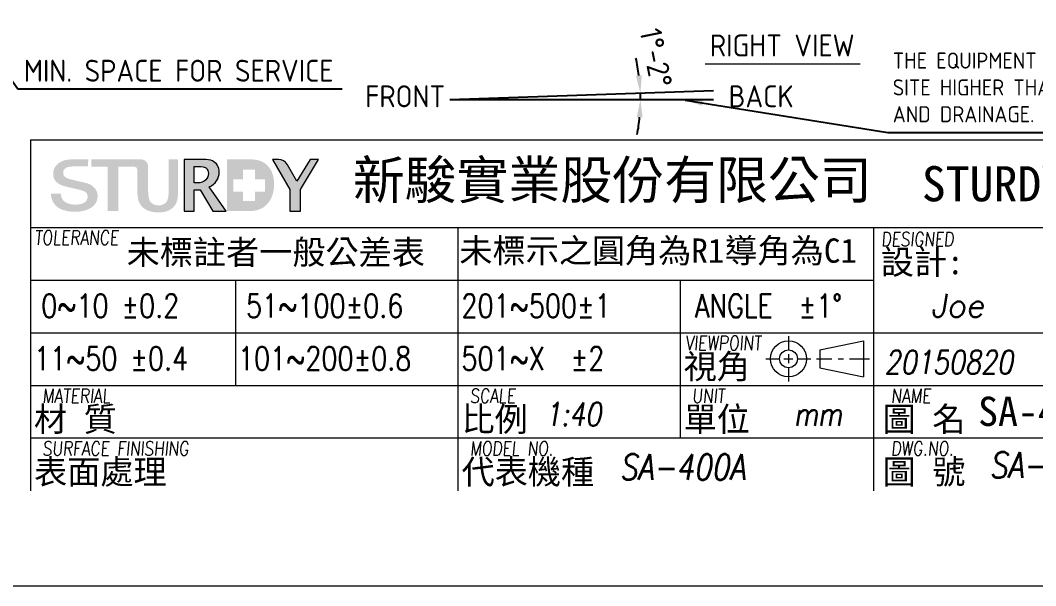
# Model space of a CAD drawing. Header units: millimetres. Extents: x 0 to 11720, y 0 to 8240.
# Drawn here: x 6201 to 9671, y 0 to 1932 of the extents above; entities that cross this region are included whole.
import ezdxf

# ---------------------------------------------------------------- set-up
doc = ezdxf.new("R2010")
doc.units = ezdxf.units.MM
doc.layers.get('0').update_dxf_attribs({"lineweight": 25})
for name, color, linetype, lineweight in [('D', 3, 'Continuous', 13), ('F', 7, 'Continuous', 15), ('T', 4, 'Continuous', 15)]:
    doc.layers.add(name, color=color, linetype=linetype, lineweight=lineweight)
doc.styles.get("Standard").update_dxf_attribs({"font": 'KAIU.TTF'})
doc.styles.add('STU25', font='isocp2.shx')
doc.styles.add('Text', font='romans.shx', dxfattribs={"width": 0.8, "oblique": 10})
doc.dimstyles.new('STU25', dxfattribs={"dimscale": 30, "dimtxt": 2.5, "dimasz": 2, "dimexe": 0.6, "dimexo": 1, "dimgap": 1, "dimtad": 1, "dimdsep": 46, "dimtxsty": 'STU25', "dimcen": 2, "dimazin": 2, "dimtfac": 1, "dimtmove": 0, "dimatfit": 3, "dimfxl": 0, "dimtolj": 1, "dimtzin": 0, "dimarcsym": 0})
doc.dimstyles.new('STU25$7', dxfattribs={"dimscale": 30, "dimtxt": 2.5, "dimasz": 2, "dimexe": 1.25, "dimexo": 0.625, "dimgap": 1, "dimtad": 0, "dimdec": 4, "dimdsep": 46, "dimtxsty": 'STU25', "dimcen": 2.5, "dimazin": 2, "dimtfac": 1, "dimtdec": 4, "dimtmove": 0, "dimatfit": 3, "dimfxl": 0, "dimtolj": 1, "dimtzin": 0, "dimarcsym": 0})

# ---------------------------------------------------------------- blocks, each defined once
blk = doc.blocks.new('*D1')
at = {"layer": 'D', "color": 0, "linetype": 'Continuous', "lineweight": -2}
for start, end in [(7.2832, 12.5665), (0, 2), (349.4335, 354.7168)]:
    blk.add_arc((7669.6, 1661), 650.9, start, end, dxfattribs=at)
at = {"layer": 'D', "color": 0, "linetype": 'Continuous'}
for points in [[(8325.2, 1744.3), (8305.3, 1742.7), (8320.1, 1683.7)], [(8307.7, 1601.5), (8327.7, 1600.6), (8320.5, 1661)]]:
    blk.add_solid(points, dxfattribs=at)
at = {"layer": 'Defpoints', "color": 0, "linetype": 'Continuous'}
for p in [(8320.4, 1668.6), (8570, 1692.5), (7669.6, 1661), (7669.6, 1661), (8570.6, 1661)]:
    blk.add_point(p, dxfattribs=at)
at = {"layer": 'D', "color": 0, "linetype": 'Continuous', "insert": (8373.7, 1803.6), "char_height": 75, "attachment_point": 5, "rotation": 281.4451, "style": 'STU25'}
blk.add_mtext('\\A1;1%%D-2%%D', dxfattribs=at)
blk = doc.blocks.new('新駿LOGO')
at = {"layer": 'F'}
h = blk.add_hatch(color=256, dxfattribs=at)
edge = h.paths.add_edge_path()
edge.add_spline(control_points=[(-529.051, -442.142), (-529.051, -442.306), (-529.019, -442.447), (-528.955, -442.564), (-528.891, -442.681), (-528.802, -442.776), (-528.688, -442.851), (-528.574, -442.925), (-528.443, -442.98), (-528.294, -443.014), (-528.146, -443.048), (-527.986, -443.065), (-527.812, -443.065), (-527.625, -443.065), (-527.465, -443.046), (-527.333, -443.008), (-527.2, -442.969), (-527.093, -442.92), (-527.011, -442.86), (-526.929, -442.799), (-526.87, -442.73), (-526.833, -442.652), (-526.797, -442.573), (-526.778, -442.494), (-526.778, -442.413), (-526.778, -442.248), (-526.821, -442.126), (-526.905, -442.048), (-526.99, -441.97), (-527.082, -441.914), (-527.182, -441.882), (-527.356, -441.826), (-527.558, -441.773), (-527.788, -441.722), (-528.018, -441.672), (-528.302, -441.606), (-528.64, -441.526), (-528.85, -441.478), (-529.024, -441.415), (-529.164, -441.336), (-529.303, -441.257), (-529.413, -441.17), (-529.495, -441.074), (-529.578, -440.977), (-529.636, -440.874), (-529.67, -440.766), (-529.704, -440.657), (-529.721, -440.546), (-529.721, -440.434), (-529.721, -440.216), (-529.67, -440.028), (-529.567, -439.869), (-529.464, -439.71), (-529.329, -439.579), (-529.16, -439.474), (-528.991, -439.37), (-528.855, -439.306), (-528.64, -439.256), (-528.426, -439.205), (-528.133, -439.204), (-527.915, -439.204), (-527.659, -439.204), (-526.729, -439.204), (-526.729, -439.204), (-526.729, -439.204), (-526.732, -439.805), (-526.732, -439.805), (-526.732, -439.805), (-528.141, -439.796), (-528.282, -439.825), (-528.386, -439.847), (-528.478, -439.858), (-528.565, -439.9), (-528.651, -439.942), (-528.723, -439.999), (-528.78, -440.072), (-528.837, -440.144), (-528.866, -440.235), (-528.866, -440.343), (-528.866, -440.496), (-528.812, -440.616), (-528.705, -440.702), (-528.598, -440.789), (-528.458, -440.854), (-528.284, -440.898), (-528.266, -440.902), (-528.194, -440.919), (-528.069, -440.95), (-527.943, -440.98), (-527.803, -441.013), (-527.648, -441.049), (-527.493, -441.086), (-527.341, -441.121), (-527.193, -441.155), (-527.044, -441.189), (-526.938, -441.214), (-526.874, -441.231), (-526.715, -441.275), (-526.576, -441.335), (-526.457, -441.411), (-526.338, -441.488), (-526.239, -441.575), (-526.159, -441.674), (-526.079, -441.773), (-526.02, -441.878), (-525.981, -441.991), (-525.943, -442.103), (-525.923, -442.216), (-525.923, -442.329), (-525.923, -442.57), (-525.979, -442.776), (-526.091, -442.947), (-526.203, -443.118), (-526.349, -443.258), (-526.532, -443.366), (-526.715, -443.476), (-526.922, -443.555), (-527.155, -443.605), (-527.388, -443.655), (-527.625, -443.681), (-527.867, -443.681), (-528.145, -443.681), (-528.408, -443.65), (-528.653, -443.59), (-528.9, -443.53), (-529.115, -443.437), (-529.297, -443.313), (-529.48, -443.188), (-529.626, -443.028), (-529.735, -442.833), (-529.845, -442.637), (-529.902, -442.407), (-529.906, -442.142), (-529.906, -442.142), (-529.051, -442.142), (-529.051, -442.142)], knot_values=[0, 0, 0, 0, 1, 1, 1, 2, 2, 2, 3, 3, 3, 4, 4, 4, 5, 5, 5, 6, 6, 6, 7, 7, 7, 8, 8, 8, 9, 9, 9, 10, 10, 10, 11, 11, 11, 12, 12, 12, 13, 13, 13, 14, 14, 14, 15, 15, 15, 16, 16, 16, 17, 17, 17, 18, 18, 18, 19, 19, 19, 20, 20, 20, 21, 21, 21, 22, 22, 22, 23, 23, 23, 24, 24, 24, 25, 25, 25, 26, 26, 26, 27, 27, 27, 28, 28, 28, 29, 29, 29, 30, 30, 30, 31, 31, 31, 32, 32, 32, 33, 33, 33, 34, 34, 34, 35, 35, 35, 36, 36, 36, 37, 37, 37, 38, 38, 38, 39, 39, 39, 40, 40, 40, 41, 41, 41, 42, 42, 42, 43, 43, 43, 44, 44, 44, 45, 45, 45, 45], degree=3, periodic=0)
edge = h.paths.add_edge_path()
edge.add_spline(control_points=[(-522.525, -440.141), (-522.54, -440.04), (-522.569, -439.94), (-522.628, -439.896), (-522.768, -439.792), (-522.902, -439.814), (-522.902, -439.814), (-522.902, -439.814), (-523.024, -439.814), (-523.024, -439.814), (-523.024, -439.814), (-524.139, -439.814), (-524.139, -439.814), (-524.139, -439.814), (-524.139, -443.624), (-524.139, -443.624), (-524.139, -443.624), (-525.057, -443.624), (-525.057, -443.624), (-525.057, -443.624), (-525.057, -439.814), (-525.057, -439.814), (-525.057, -439.814), (-526.468, -439.814), (-526.468, -439.814), (-526.468, -439.814), (-526.468, -439.204), (-526.468, -439.204), (-526.468, -439.204), (-522.387, -439.204), (-522.387, -439.204)], knot_values=[5.578051, 5.578051, 5.578051, 5.578051, 6, 6, 6, 7, 7, 7, 8, 8, 8, 9, 9, 9, 10, 10, 10, 11, 11, 11, 12, 12, 12, 13, 13, 13, 14, 14, 14, 15, 15, 15, 15], degree=3, periodic=0)
edge.add_spline(control_points=[(-522.396, -439.204), (-522.311, -439.204), (-522.216, -439.204), (-522.216, -439.204), (-522.216, -439.204), (-521.96, -439.187), (-521.763, -439.406), (-521.582, -439.606), (-521.607, -439.851), (-521.607, -439.851), (-521.607, -439.851), (-521.607, -441.917), (-521.607, -441.917), (-521.607, -442.407), (-521.523, -442.732), (-521.357, -442.891), (-521.191, -443.051), (-520.975, -443.131), (-520.71, -443.131), (-520.449, -443.131), (-520.242, -443.052), (-520.087, -442.894), (-519.933, -442.736), (-519.855, -442.433), (-519.855, -441.982), (-519.855, -441.982), (-519.855, -439.204), (-519.855, -439.204), (-519.855, -439.204), (-519.054, -439.204), (-519.054, -439.204), (-519.054, -439.204), (-519.054, -441.919), (-519.054, -441.919), (-519.054, -442.431), (-519.119, -442.798), (-519.247, -443.02), (-519.375, -443.242), (-519.561, -443.417), (-519.804, -443.544), (-520.047, -443.671), (-520.354, -443.735), (-520.727, -443.735), (-521.094, -443.735), (-521.408, -443.676), (-521.671, -443.558), (-521.933, -443.439), (-522.142, -443.263), (-522.295, -443.029), (-522.448, -442.795), (-522.525, -442.422), (-522.525, -441.91), (-522.525, -441.91), (-522.525, -440.923), (-522.525, -440.141)], knot_values=[0.44538, 0.44538, 0.44538, 0.44538, 1, 1, 1, 2, 2, 2, 3, 3, 3, 4, 4, 4, 5, 5, 5, 6, 6, 6, 7, 7, 7, 8, 8, 8, 9, 9, 9, 10, 10, 10, 11, 11, 11, 12, 12, 12, 13, 13, 13, 14, 14, 14, 15, 15, 15, 16, 16, 16, 17, 17, 17, 17.603917, 17.603917, 17.603917, 17.603917], degree=3, periodic=0)
h = blk.add_hatch(color=256, dxfattribs=at)
edge = h.paths.add_edge_path()
edge.add_spline(control_points=[(-522.216, -439.204), (-522.216, -439.204), (-526.468, -439.204), (-526.468, -439.204)], knot_values=[14, 14, 14, 14, 15, 15, 15, 15], degree=3, periodic=0)
edge.add_spline(control_points=[(-526.468, -439.204), (-526.468, -439.204), (-526.468, -439.814), (-526.468, -439.814)], knot_values=[13, 13, 13, 13, 14, 14, 14, 14], degree=3, periodic=0)
edge.add_spline(control_points=[(-526.468, -439.814), (-526.468, -439.814), (-525.057, -439.814), (-525.057, -439.814)], knot_values=[12, 12, 12, 12, 13, 13, 13, 13], degree=3, periodic=0)
edge.add_spline(control_points=[(-525.057, -439.814), (-525.057, -439.814), (-525.057, -443.624), (-525.057, -443.624)], knot_values=[11, 11, 11, 11, 12, 12, 12, 12], degree=3, periodic=0)
edge.add_spline(control_points=[(-525.057, -443.624), (-525.057, -443.624), (-524.139, -443.624), (-524.139, -443.624)], knot_values=[10, 10, 10, 10, 11, 11, 11, 11], degree=3, periodic=0)
edge.add_spline(control_points=[(-524.139, -443.624), (-524.139, -443.624), (-524.139, -439.814), (-524.139, -439.814)], knot_values=[9, 9, 9, 9, 10, 10, 10, 10], degree=3, periodic=0)
edge.add_spline(control_points=[(-524.139, -439.814), (-524.139, -439.814), (-523.024, -439.814), (-523.024, -439.814)], knot_values=[8, 8, 8, 8, 9, 9, 9, 9], degree=3, periodic=0)
edge.add_spline(control_points=[(-523.024, -439.814), (-523.024, -439.814), (-522.902, -439.814), (-522.902, -439.814)], knot_values=[7, 7, 7, 7, 8, 8, 8, 8], degree=3, periodic=0)
edge.add_spline(control_points=[(-522.902, -439.814), (-522.902, -439.814), (-522.768, -439.792), (-522.628, -439.896)], knot_values=[6, 6, 6, 6, 7, 7, 7, 7], degree=3, periodic=0)
edge.add_spline(control_points=[(-522.628, -439.896), (-522.569, -439.94), (-522.54, -440.04), (-522.525, -440.141)], knot_values=[5.578051, 5.578051, 5.578051, 5.578051, 6, 6, 6, 6], degree=3, periodic=0)
edge.add_spline(control_points=[(-522.525, -440.141), (-522.525, -440.923), (-522.525, -441.91), (-522.525, -441.91)], knot_values=[17, 17, 17, 17, 17.603917, 17.603917, 17.603917, 17.603917], degree=3, periodic=0)
edge.add_spline(control_points=[(-522.525, -441.91), (-522.525, -442.422), (-522.448, -442.795), (-522.295, -443.029)], knot_values=[16, 16, 16, 16, 17, 17, 17, 17], degree=3, periodic=0)
edge.add_spline(control_points=[(-522.295, -443.029), (-522.142, -443.263), (-521.933, -443.439), (-521.671, -443.558)], knot_values=[15, 15, 15, 15, 16, 16, 16, 16], degree=3, periodic=0)
edge.add_spline(control_points=[(-521.671, -443.558), (-521.408, -443.676), (-521.094, -443.735), (-520.727, -443.735)], knot_values=[14, 14, 14, 14, 15, 15, 15, 15], degree=3, periodic=0)
edge.add_spline(control_points=[(-520.727, -443.735), (-520.354, -443.735), (-520.047, -443.671), (-519.804, -443.544)], knot_values=[13, 13, 13, 13, 14, 14, 14, 14], degree=3, periodic=0)
edge.add_spline(control_points=[(-519.804, -443.544), (-519.561, -443.417), (-519.375, -443.242), (-519.247, -443.02)], knot_values=[12, 12, 12, 12, 13, 13, 13, 13], degree=3, periodic=0)
edge.add_spline(control_points=[(-519.247, -443.02), (-519.119, -442.798), (-519.054, -442.431), (-519.054, -441.919)], knot_values=[11, 11, 11, 11, 12, 12, 12, 12], degree=3, periodic=0)
edge.add_spline(control_points=[(-519.054, -441.919), (-519.054, -441.919), (-519.054, -439.204), (-519.054, -439.204)], knot_values=[10, 10, 10, 10, 11, 11, 11, 11], degree=3, periodic=0)
edge.add_spline(control_points=[(-519.054, -439.204), (-519.054, -439.204), (-519.855, -439.204), (-519.855, -439.204)], knot_values=[9, 9, 9, 9, 10, 10, 10, 10], degree=3, periodic=0)
edge.add_spline(control_points=[(-519.855, -439.204), (-519.855, -439.204), (-519.855, -441.982), (-519.855, -441.982)], knot_values=[8, 8, 8, 8, 9, 9, 9, 9], degree=3, periodic=0)
edge.add_spline(control_points=[(-519.855, -441.982), (-519.855, -442.433), (-519.933, -442.736), (-520.087, -442.894)], knot_values=[7, 7, 7, 7, 8, 8, 8, 8], degree=3, periodic=0)
edge.add_spline(control_points=[(-520.087, -442.894), (-520.242, -443.052), (-520.449, -443.131), (-520.71, -443.131)], knot_values=[6, 6, 6, 6, 7, 7, 7, 7], degree=3, periodic=0)
edge.add_spline(control_points=[(-520.71, -443.131), (-520.975, -443.131), (-521.191, -443.051), (-521.357, -442.891)], knot_values=[5, 5, 5, 5, 6, 6, 6, 6], degree=3, periodic=0)
edge.add_spline(control_points=[(-521.357, -442.891), (-521.523, -442.732), (-521.607, -442.407), (-521.607, -441.917)], knot_values=[4, 4, 4, 4, 5, 5, 5, 5], degree=3, periodic=0)
edge.add_spline(control_points=[(-521.607, -441.917), (-521.607, -441.917), (-521.607, -439.851), (-521.607, -439.851)], knot_values=[3, 3, 3, 3, 4, 4, 4, 4], degree=3, periodic=0)
edge.add_spline(control_points=[(-521.607, -439.851), (-521.607, -439.851), (-521.582, -439.606), (-521.763, -439.406)], knot_values=[2, 2, 2, 2, 3, 3, 3, 3], degree=3, periodic=0)
edge.add_spline(control_points=[(-521.763, -439.406), (-521.96, -439.187), (-522.216, -439.204), (-522.216, -439.204)], knot_values=[1, 1, 1, 1, 2, 2, 2, 2], degree=3, periodic=0)
h = blk.add_hatch(color=256, dxfattribs=at)
edge = h.paths.add_edge_path()
edge.add_spline(control_points=[(-518.536, -443.624), (-518.536, -443.624), (-518.536, -439.204), (-518.536, -439.204), (-518.536, -439.204), (-516.884, -439.204), (-516.884, -439.204), (-516.545, -439.204), (-516.288, -439.246), (-516.111, -439.33), (-515.934, -439.415), (-515.794, -439.544), (-515.692, -439.716), (-515.59, -439.888), (-515.538, -440.082), (-515.538, -440.299), (-515.538, -440.557), (-515.613, -440.802), (-515.762, -441.032), (-515.912, -441.261), (-516.122, -441.437), (-516.394, -441.558), (-516.394, -441.558), (-514.952, -443.624), (-514.952, -443.624), (-514.952, -443.624), (-516.071, -443.624), (-516.071, -443.624), (-516.071, -443.624), (-517.172, -441.815), (-517.172, -441.815), (-517.172, -441.815), (-517.672, -441.815), (-517.672, -441.815), (-517.672, -441.815), (-517.672, -443.624), (-517.672, -443.624), (-517.672, -443.624), (-518.536, -443.624), (-518.536, -443.624)], knot_values=[0, 0, 0, 0, 1, 1, 1, 2, 2, 2, 3, 3, 3, 4, 4, 4, 5, 5, 5, 6, 6, 6, 7, 7, 7, 8, 8, 8, 9, 9, 9, 10, 10, 10, 11, 11, 11, 12, 12, 12, 13, 13, 13, 13], degree=3, periodic=0)
edge = h.paths.add_edge_path(flags=16)
edge.add_spline(control_points=[(-517.672, -441.21), (-517.672, -441.21), (-517.462, -441.21), (-517.462, -441.21), (-517.084, -441.21), (-516.822, -441.127), (-516.676, -440.962), (-516.53, -440.796), (-516.456, -440.609), (-516.456, -440.4), (-516.456, -440.219), (-516.515, -440.075), (-516.633, -439.968), (-516.751, -439.862), (-516.991, -439.809), (-517.351, -439.809), (-517.351, -439.809), (-517.672, -439.809), (-517.672, -439.809), (-517.672, -439.809), (-517.672, -441.21), (-517.672, -441.21)], knot_values=[0, 0, 0, 0, 1, 1, 1, 2, 2, 2, 3, 3, 3, 4, 4, 4, 5, 5, 5, 6, 6, 6, 7, 7, 7, 7], degree=3, periodic=0)
h = blk.add_hatch(color=256, dxfattribs=at)
edge = h.paths.add_edge_path()
edge.add_spline(control_points=[(-514.869, -439.204), (-514.869, -439.204), (-514.869, -443.624), (-514.869, -443.624)], knot_values=[0, 0, 0, 0, 1, 1, 1, 1], degree=3, periodic=0)
edge.add_spline(control_points=[(-514.869, -443.624), (-514.869, -443.624), (-513.047, -443.624), (-513.047, -443.624)], knot_values=[8, 8, 8, 8, 9, 9, 9, 9], degree=3, periodic=0)
edge.add_spline(control_points=[(-513.047, -443.624), (-512.514, -443.624), (-512.094, -443.524), (-511.788, -443.322)], knot_values=[7, 7, 7, 7, 8, 8, 8, 8], degree=3, periodic=0)
edge.add_spline(control_points=[(-511.788, -443.322), (-511.48, -443.121), (-511.247, -442.847), (-511.087, -442.501)], knot_values=[6, 6, 6, 6, 7, 7, 7, 7], degree=3, periodic=0)
edge.add_spline(control_points=[(-511.087, -442.501), (-510.927, -442.155), (-510.846, -441.761), (-510.846, -441.321)], knot_values=[5, 5, 5, 5, 6, 6, 6, 6], degree=3, periodic=0)
edge.add_spline(control_points=[(-510.846, -441.321), (-510.846, -440.871), (-510.931, -440.488), (-511.099, -440.17)], knot_values=[4, 4, 4, 4, 5, 5, 5, 5], degree=3, periodic=0)
edge.add_spline(control_points=[(-511.099, -440.17), (-511.267, -439.852), (-511.493, -439.612), (-511.777, -439.448)], knot_values=[3, 3, 3, 3, 4, 4, 4, 4], degree=3, periodic=0)
edge.add_spline(control_points=[(-511.777, -439.448), (-512.061, -439.285), (-512.457, -439.204), (-512.967, -439.204)], knot_values=[2, 2, 2, 2, 3, 3, 3, 3], degree=3, periodic=0)
edge.add_spline(control_points=[(-512.967, -439.204), (-512.967, -439.204), (-514.869, -439.204), (-514.869, -439.204)], knot_values=[1, 1, 1, 1, 2, 2, 2, 2], degree=3, periodic=0)
h.paths.add_polyline_path([(-514.335, -441.95), (-513.511, -441.95), (-513.511, -442.773), (-512.482, -442.773), (-512.482, -441.95), (-511.637, -441.95), (-511.637, -440.92), (-512.482, -440.92), (-512.482, -440.074), (-513.511, -440.074), (-513.511, -440.92), (-514.335, -440.92)], flags=16)
h = blk.add_hatch(color=256, dxfattribs=at)
edge = h.paths.add_edge_path()
edge.add_spline(control_points=[(-509.511, -443.624), (-509.511, -443.624), (-509.511, -441.772), (-509.511, -441.772), (-509.511, -441.772), (-510.996, -439.204), (-510.996, -439.204), (-510.996, -439.204), (-510.644, -439.204), (-510.644, -439.204), (-510.644, -439.204), (-510.299, -439.189), (-510.044, -439.321), (-509.79, -439.454), (-509.707, -439.678), (-509.707, -439.678), (-509.707, -439.678), (-508.902, -441.069), (-508.902, -441.069), (-508.902, -441.069), (-507.778, -439.204), (-507.778, -439.204), (-507.778, -439.204), (-507.048, -439.204), (-507.048, -439.204), (-507.048, -439.204), (-508.592, -441.767), (-508.592, -441.767), (-508.592, -441.767), (-508.592, -443.624), (-508.592, -443.624), (-508.592, -443.624), (-509.511, -443.624), (-509.511, -443.624)], knot_values=[0, 0, 0, 0, 1, 1, 1, 2, 2, 2, 3, 3, 3, 4, 4, 4, 5, 5, 5, 6, 6, 6, 7, 7, 7, 8, 8, 8, 9, 9, 9, 10, 10, 10, 11, 11, 11, 11], degree=3, periodic=0)
at = {"layer": 'F', "lineweight": 0}
for points, knots in [([(-518.536, -443.624), (-518.536, -443.624), (-518.536, -439.204), (-518.536, -439.204), (-518.536, -439.204), (-516.884, -439.204), (-516.884, -439.204), (-516.545, -439.204), (-516.288, -439.246), (-516.111, -439.33), (-515.934, -439.415), (-515.794, -439.544), (-515.692, -439.716), (-515.59, -439.888), (-515.538, -440.082), (-515.538, -440.299), (-515.538, -440.557), (-515.613, -440.802), (-515.762, -441.032), (-515.912, -441.261), (-516.122, -441.437), (-516.394, -441.558), (-516.394, -441.558), (-514.952, -443.624), (-514.952, -443.624), (-514.952, -443.624), (-516.071, -443.624), (-516.071, -443.624), (-516.071, -443.624), (-517.172, -441.815), (-517.172, -441.815), (-517.172, -441.815), (-517.672, -441.815), (-517.672, -441.815), (-517.672, -441.815), (-517.672, -443.624), (-517.672, -443.624), (-517.672, -443.624), (-518.536, -443.624), (-518.536, -443.624)], [0, 0, 0, 0, 1, 1, 1, 2, 2, 2, 3, 3, 3, 4, 4, 4, 5, 5, 5, 6, 6, 6, 7, 7, 7, 8, 8, 8, 9, 9, 9, 10, 10, 10, 11, 11, 11, 12, 12, 12, 13, 13, 13, 13]), ([(-509.511, -443.624), (-509.511, -443.624), (-509.511, -441.772), (-509.511, -441.772), (-509.511, -441.772), (-510.996, -439.204), (-510.996, -439.204), (-510.996, -439.204), (-510.644, -439.204), (-510.644, -439.204), (-510.644, -439.204), (-510.299, -439.189), (-510.044, -439.321), (-509.79, -439.454), (-509.707, -439.678), (-509.707, -439.678), (-509.707, -439.678), (-508.902, -441.069), (-508.902, -441.069), (-508.902, -441.069), (-507.778, -439.204), (-507.778, -439.204), (-507.778, -439.204), (-507.048, -439.204), (-507.048, -439.204), (-507.048, -439.204), (-508.592, -441.767), (-508.592, -441.767), (-508.592, -441.767), (-508.592, -443.624), (-508.592, -443.624), (-508.592, -443.624), (-509.511, -443.624), (-509.511, -443.624)], [0, 0, 0, 0, 1, 1, 1, 2, 2, 2, 3, 3, 3, 4, 4, 4, 5, 5, 5, 6, 6, 6, 7, 7, 7, 8, 8, 8, 9, 9, 9, 10, 10, 10, 11, 11, 11, 11]), ([(-517.672, -441.21), (-517.672, -441.21), (-517.462, -441.21), (-517.462, -441.21), (-517.084, -441.21), (-516.822, -441.127), (-516.676, -440.962), (-516.53, -440.796), (-516.456, -440.609), (-516.456, -440.4), (-516.456, -440.219), (-516.515, -440.075), (-516.633, -439.968), (-516.751, -439.862), (-516.991, -439.809), (-517.351, -439.809), (-517.351, -439.809), (-517.672, -439.809), (-517.672, -439.809), (-517.672, -439.809), (-517.672, -441.21), (-517.672, -441.21)], [0, 0, 0, 0, 1, 1, 1, 2, 2, 2, 3, 3, 3, 4, 4, 4, 5, 5, 5, 6, 6, 6, 7, 7, 7, 7])]:
    blk.add_open_spline(points, degree=3, knots=knots, dxfattribs=at)
at = {"attachment_point": 1, "style": 'STU25'}
for s, insert, char_height in [('{\\f標楷體|b0|i0|c136|p65;新駿實業股份有限公司}', (-504.123, -439.334), 3.25), ('{\\f標楷體|b0|i0|c136|p65;STURDY\\H0.9667x; \\H1.034x;INDUSTRIAL CO.,LTD.}', (-455.51, -439.784), 3)]:
    blk.add_mtext(s, dxfattribs=dict(at, insert=insert, char_height=char_height))

msp = doc.modelspace()

# ---------------------------------------------------------------- linework, layer by layer
at = {"linetype": 'Continuous'}
for q in [(8570.003, 1692.455), (8570.552, 1661.01)]:
    msp.add_line((7669.552, 1661.01), q, dxfattribs=at)
at = {"layer": 'D'}
msp.add_line((8541.164, 1783.167), (9070.76, 1783.167), dxfattribs=at)
at = {"layer": 'F', "color": 7}
for p, q in [((6236.426, 1523.574), (11476.426, 1523.574)), ((6236.426, 1223.574), (11476.426, 1223.574)), ((7696.426, 1223.574), (7696.426, 323.574)), ((6236.426, 1043.574), (9116.426, 1043.574)), ((6936.426, 1043.574), (6936.426, 683.574)), ((8456.426, 1043.574), (8456.426, 503.574)), ((6236.426, 863.574), (11476.426, 863.574)), ((8596.426, 863.574), (11476.426, 863.574)), ((9116.426, 863.574), (11476.426, 863.574)), ((6236.426, 683.574), (11476.426, 683.574)), ((11476.426, 503.574), (6236.426, 503.574))]:
    msp.add_line(p, q, dxfattribs=at)
at = {"layer": 'F'}
for p, q in [((6236.426, 1523.574), (6236.426, 323.574)), ((9116.426, 1223.574), (9116.426, 323.574))]:
    msp.add_line(p, q, dxfattribs=at)
at = {"layer": 'F', "color": 0}
for p, q in [((8826.261, 852.633), (8826.261, 805.754)), ((8933.175, 805.754), (9082.137, 836.932)), ((9082.137, 836.932), (9082.137, 713.605)), ((8933.175, 805.754), (8933.175, 744.783)), ((8748.897, 775.269), (8795.776, 775.269)), ((8810.853, 775.269), (8841.669, 775.269)), ((8826.261, 790.676), (8826.261, 759.861)), ((8856.746, 775.269), (8902.617, 775.269)), ((8921.666, 775.269), (8974.459, 775.269)), ((8995.746, 775.269), (9014.479, 775.269)), ((9034.558, 775.269), (9103.291, 775.269)), ((8826.261, 744.783), (8826.261, 697.904)), ((8933.175, 744.783), (9082.137, 713.605))]:
    msp.add_line(p, q, dxfattribs=at)
at = {"layer": 'F', "color": 6}
msp.add_lwpolyline([(0, 8240), (0, 0), (11720, 0), (11720, 8240)], close=True, dxfattribs=at)
at = {"layer": 'F', "color": 0}
for radius in [61.663, 30.485]:
    msp.add_circle((8826.261, 775.269), radius, dxfattribs=at)

# ---------------------------------------------------------------- block references
at = {"xscale": 40, "yscale": 40, "zscale": 40}
msp.add_blockref('新駿LOGO', (27502.383, 19024.835), dxfattribs=at)

# ---------------------------------------------------------------- texts
at = {"layer": 'D', "color": 4}
msp.add_text('SA-400A INSTALLATION PLAN', height=100, dxfattribs=at).set_placement((9474.284, 545.772))
at = {"layer": 'D', "color": 11, "attachment_point": 1}
for s, insert, char_height in [('{\\Fisocp2.shx;RIGHT VIEW}', (8557.505, 1883.503), 75), ('{\\Fisocp2.shx;\\C3;THE EQUIPMENT SHALL BE ADJUST TO A ANGLE OF 1%%d-2%%dWITH REAR \\PSITE HIGHER THAN FRONT SITE FOR THE PROPER OPERATION OF DRY \\PAND DRAINAGE.}', (9182.766, 1821.725), 55)]:
    msp.add_mtext(s, dxfattribs=dict(at, insert=insert, char_height=char_height))
at = {"layer": 'D', "color": 11, "insert": (6213.061, 1797.104), "char_height": 75, "attachment_point": 1, "style": 'STU25'}
msp.add_mtext('{\\Fisocp2.shx;\\C3;MIN. SPACE FOR SERVICE}', dxfattribs=at)
at = {"layer": 'D', "linetype": 'Continuous', "char_height": 75, "width": 218.181, "attachment_point": 1}
for s, insert in [('{\\Fisocp2.shx;FRONT}', (7379.909, 1709.686)), ('{\\Fisocp2.shx;BACK}', (8621.858, 1709.686))]:
    msp.add_mtext(s, dxfattribs=dict(at, insert=insert))
at = {"layer": 'F', "color": 1, "lineweight": 15, "style": 'Text', "oblique": 5, "width": 0.8}
for s, p in [('TOLERANCE', (6249.08, 1165.208)), ('DESIGNED', (9142.711, 1160.48)), ('VIEWPOINT', (8473.148, 805.208)), ('MATERIAL', (6276.685, 625.208)), ('SCALE', (7737.534, 625.208)), ('UNIT', (8496.685, 625.208)), ('NAME', (9176.424, 625.208)), ('SURFACE FINISHING', (6276.685, 445.208)), ('MODEL NO.', (7737.534, 445.208)), ('DWG.NO.', (9176.424, 445.208))]:
    msp.add_text(s, height=48, dxfattribs=at).set_placement(p)
at = {"layer": 'F', "lineweight": -3}
for s, height, p in [('未標註者一般公差表', 83.0297, (6564.607, 1098.01)), ('未標示之圓角為R1導角為C1', 83.02975, (7701.609, 1103.386)), ('設計:', 83.0297, (9141.577, 1064.265)), ('視角', 83.0297, (8468.223, 707.577)), ('材 質', 83.0297, (6248.223, 527.577)), ('比例', 83.0297, (7709.073, 527.577)), ('單位', 83.0297, (8468.223, 527.577)), ('圖 名', 83.0297, (9147.962, 527.577)), ('表面處理', 83.0297, (6248.223, 347.577)), ('代表機種', 83.0297, (7709.073, 347.577)), ('圖 號', 83.0297, (9147.962, 347.577))]:
    msp.add_text(s, height=height, dxfattribs=at).set_placement(p)
at = {"layer": 'F', "lineweight": 20, "style": 'Text', "width": 0.8}
for s, p in [('0~10 ±0.2', (6272.658, 916.464)), ('51~100±0.6', (6972.658, 916.464)), ('201~500±1', (7708.756, 916.464)), ('ANGLE  ±1%%D', (8507.041, 916.464)), ('11~50 ±0.4', (6248.146, 736.464)), ('101~200±0.8', (6945.082, 736.464)), ('501~X  ±2', (7708.756, 736.464))]:
    msp.add_text(s, height=80, dxfattribs=at).set_placement(p)
at = {"layer": 'T', "lineweight": 20, "style": 'Text', "oblique": 10}
msp.add_text('Joe', height=80, dxfattribs=at).set_placement((9312.13, 917.441))
at = {"layer": 'T', "lineweight": 20, "style": 'Text', "oblique": 10, "width": 0.8}
for s, height, p in [('20150820', 80, (9154.513, 723.741)), ('1:40', 80, (7994.24, 546.109)), ('mm', 80, (8844.566, 546.336)), ('SA-400A-HE-001-02', 88, (9513.355, 368.16)), ('SA-400A', 88, (8249.316, 361.574))]:
    msp.add_text(s, height=height, dxfattribs=at).set_placement(p)

# ---------------------------------------------------------------- dimensions: what is measured, and where the dimension line sits
at = {"layer": 'D', "linetype": 'Continuous'}
dim = msp.add_angular_dim_2l(base=(8320.427, 1668.584), line1=((7669.552, 1661.01), (8570.552, 1661.01)), line2=((7669.552, 1661.01), (8570.003, 1692.455)), text='1%%D-2%%D', dimstyle='STU25', override={"dimtxsty": 'STU25'}, dxfattribs=at)
dim.commit()
dim.dimension.update_dxf_attribs({"geometry": '*D1', "text_midpoint": (8307.527, 1790.171), "dimtype": 162})

# ---------------------------------------------------------------- leaders
at = {"layer": 'D'}
for points in [[(5984.666, 1990.23), (6192.55, 1697.799), (7300.71, 1697.799)], [(8473.495, 1659.225), (9165.917, 1548.832), (11411.881, 1548.832)]]:
    msp.add_leader(points, dimstyle='STU25$7', override={"dimgap": 1, "dimtad": 0}, dxfattribs=at)

doc.saveas('drawing.dxf')
